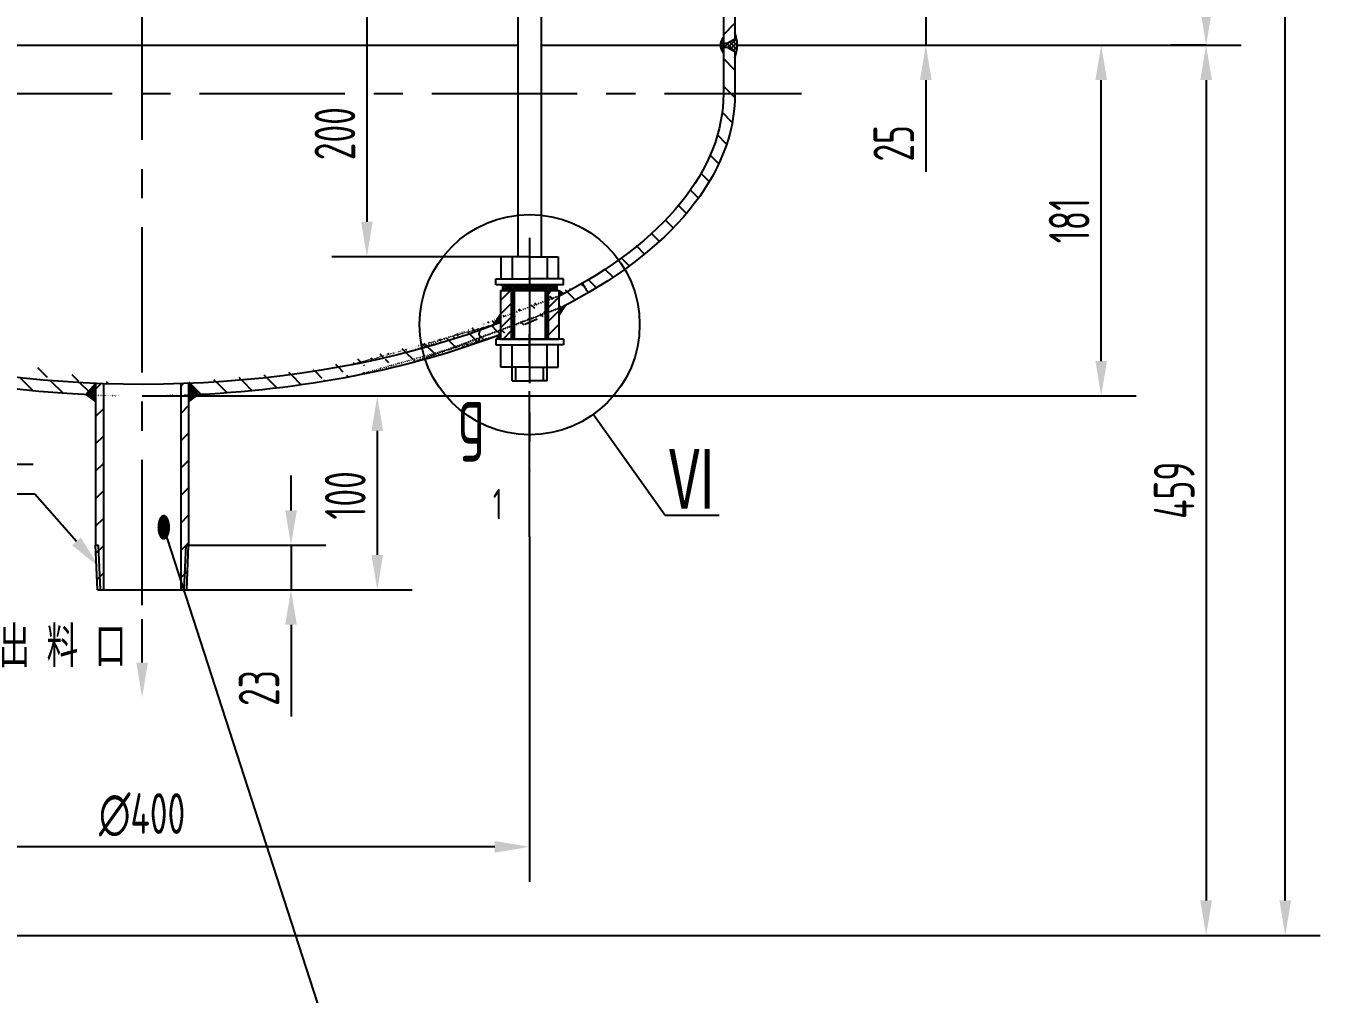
# Model space of a CAD drawing. Extents: x 0 to 3564, y 0 to 5046.
# Drawn here: x 780 to 1448, y 2314 to 2813 of the extents above; entities that cross this region are included whole.
import ezdxf
from ezdxf.enums import TextEntityAlignment as Align

# ---------------------------------------------------------------- set-up
doc = ezdxf.new("R2010")
doc.units = 0
doc.header["$LTSCALE"] = 60
doc.linetypes.add('G', pattern=[2, 1.25, -0.25, 0.25, -0.25])
doc.layers.get('0').update_dxf_attribs({"linetype": 'CONTINUOUS'})
doc.layers.get('DEFPOINTS').update_dxf_attribs({"linetype": 'CONTINUOUS'})
for name, color, linetype in [('01', 7, 'CONTINUOUS'), ('02', 1, 'CONTINUOUS'), ('02C', 3, 'CONTINUOUS'), ('05', 4, 'G'), ('08', 1, 'CONTINUOUS'), ('10', 1, 'CONTINUOUS'), ('11', 3, 'CONTINUOUS')]:
    doc.layers.add(name, color=color, linetype=linetype)
doc.styles.get("Standard").update_dxf_attribs({"font": 'isocp', "width": 0.707, "bigfont": 'intecad.shx'})
doc.dimstyles.new('INTE', dxfattribs={"dimscale": 6, "dimtxt": 3.5, "dimasz": 3, "dimexe": 3, "dimexo": 0, "dimgap": 1, "dimtad": 1, "dimdec": 3, "dimtxsty": 'STANDARD', "dimcen": 0, "dimclrd": 1, "dimclre": 1, "dimclrt": 3, "dimaunit": 1, "dimazin": 3, "dimtfac": 1, "dimtdec": 4, "dimtmove": 0, "dimatfit": 3, "dimtzin": 0})
pattern_1 = [(135, (0, 0), (-7.071068, -7.071068), [])]

# ---------------------------------------------------------------- blocks, each defined once
blk = doc.blocks.new('*D24')
at = {"color": 1, "linetype": 'BYBLOCK'}
for p, q in [((1039.59, 3030.6), (937.59, 3030.6)), ((955.59, 3012.6), (955.59, 2848.6)), ((1024.81, 2830.6), (937.59, 2830.6))]:
    blk.add_line(p, q, dxfattribs=at)
for points in [[(952.59, 3012.6), (958.59, 3012.6), (955.59, 3030.6)], [(952.59, 2848.6), (958.59, 2848.6), (955.59, 2830.6)]]:
    blk.add_solid(points, dxfattribs=at)
at = {"layer": 'DEFPOINTS', "color": 0, "linetype": 'BYBLOCK'}
for p in [(1039.59, 3030.6), (955.59, 2830.6), (1024.81, 2830.6)]:
    blk.add_point(p, dxfattribs=at)
at = {"color": 3, "linetype": 'BYBLOCK', "insert": (939.09, 2894.05), "char_height": 21, "attachment_point": 5, "rotation": 90}
blk.add_mtext('200', dxfattribs=at)
blk = doc.blocks.new('*D25')
at = {"color": 1, "linetype": 'BYBLOCK'}
for p, q in [((1159.59, 3503.21), (1406.78, 3503.21)), ((1388.78, 3485.21), (1388.78, 2821.21)), ((1146.72, 2803.21), (1406.78, 2803.21))]:
    blk.add_line(p, q, dxfattribs=at)
for points in [[(1385.78, 3485.21), (1391.78, 3485.21), (1388.78, 3503.21)], [(1385.78, 2821.21), (1391.78, 2821.21), (1388.78, 2803.21)]]:
    blk.add_solid(points, dxfattribs=at)
at = {"layer": 'DEFPOINTS', "color": 0, "linetype": 'BYBLOCK'}
for p in [(1159.59, 3503.21), (1146.72, 2803.21), (1388.78, 2803.21)]:
    blk.add_point(p, dxfattribs=at)
at = {"color": 3, "linetype": 'BYBLOCK', "insert": (1372.28, 3203.21), "char_height": 21, "attachment_point": 5, "rotation": 90}
blk.add_mtext('700', dxfattribs=at)
blk = doc.blocks.new('*D27')
at = {"color": 1, "linetype": 'BYBLOCK'}
for p, q in [((1290.25, 2939.73), (1352.61, 2939.73)), ((1334.61, 2776.73), (1334.61, 2921.73)), ((839.59, 2758.73), (1352.61, 2758.73))]:
    blk.add_line(p, q, dxfattribs=at)
for points in [[(1331.61, 2921.73), (1337.61, 2921.73), (1334.61, 2939.73)], [(1331.61, 2776.73), (1337.61, 2776.73), (1334.61, 2758.73)]]:
    blk.add_solid(points, dxfattribs=at)
at = {"layer": 'DEFPOINTS', "color": 0, "linetype": 'BYBLOCK'}
for p in [(1290.25, 2939.73), (1334.61, 2939.73), (839.59, 2758.73)]:
    blk.add_point(p, dxfattribs=at)
at = {"color": 3, "linetype": 'BYBLOCK', "insert": (1318.11, 2849.23), "char_height": 21, "attachment_point": 5, "rotation": 90}
blk.add_mtext('181', dxfattribs=at)
blk = doc.blocks.new('*D28')
at = {"color": 1, "linetype": 'BYBLOCK'}
for p, q in [((1039.59, 2686.13), (1039.59, 2508.14)), ((639.59, 2520.91), (639.59, 2544.14)), ((1021.59, 2526.14), (657.59, 2526.14))]:
    blk.add_line(p, q, dxfattribs=at)
for points in [[(657.59, 2529.14), (657.59, 2523.14), (639.59, 2526.14)], [(1021.59, 2529.14), (1021.59, 2523.14), (1039.59, 2526.14)]]:
    blk.add_solid(points, dxfattribs=at)
at = {"layer": 'DEFPOINTS', "color": 0, "linetype": 'BYBLOCK'}
for p in [(1039.59, 2686.13), (639.59, 2526.14), (639.59, 2520.91)]:
    blk.add_point(p, dxfattribs=at)
at = {"color": 3, "linetype": 'BYBLOCK', "insert": (839.59, 2542.64), "char_height": 21, "attachment_point": 5}
blk.add_mtext('∅400', dxfattribs=at)
blk = doc.blocks.new('*D29')
at = {"color": 1, "linetype": 'BYBLOCK'}
for p, q in [((1388.78, 2803.21), (1370.78, 2803.21)), ((1388.78, 2785.21), (1388.78, 2361.95)), ((745.66, 2343.95), (1406.78, 2343.95))]:
    blk.add_line(p, q, dxfattribs=at)
for points in [[(1385.78, 2785.21), (1391.78, 2785.21), (1388.78, 2803.21)], [(1385.78, 2361.95), (1391.78, 2361.95), (1388.78, 2343.95)]]:
    blk.add_solid(points, dxfattribs=at)
at = {"layer": 'DEFPOINTS', "color": 0, "linetype": 'BYBLOCK'}
for p in [(1388.78, 2803.21), (745.66, 2343.95), (1388.78, 2343.95)]:
    blk.add_point(p, dxfattribs=at)
at = {"color": 3, "linetype": 'BYBLOCK', "insert": (1372.28, 2573.58), "char_height": 21, "attachment_point": 5, "rotation": 90}
blk.add_mtext('459', dxfattribs=at)
blk = doc.blocks.new('*D31')
at = {"color": 1, "linetype": 'BYBLOCK'}
for p, q in [((1244.07, 2982.73), (1244.07, 3000.73)), ((1145.59, 2964.73), (1262.07, 2964.73)), ((1244.07, 2964.73), (1244.07, 2939.73)), ((1146.72, 2939.73), (1262.07, 2939.73)), ((1244.07, 2921.73), (1244.07, 2874.41))]:
    blk.add_line(p, q, dxfattribs=at)
for points in [[(1241.07, 2982.73), (1247.07, 2982.73), (1244.07, 2964.73)], [(1241.07, 2921.73), (1247.07, 2921.73), (1244.07, 2939.73)]]:
    blk.add_solid(points, dxfattribs=at)
at = {"layer": 'DEFPOINTS', "color": 0, "linetype": 'BYBLOCK'}
for p in [(1145.59, 2964.73), (1146.72, 2939.73), (1244.07, 2939.73)]:
    blk.add_point(p, dxfattribs=at)
at = {"color": 3, "linetype": 'BYBLOCK', "insert": (1227.57, 2889.07), "char_height": 21, "attachment_point": 5, "rotation": 90}
blk.add_mtext('25', dxfattribs=at)
blk = doc.blocks.new('*D135')
at = {"color": 1, "linetype": 'BYBLOCK'}
for p, q in [((839.59, 2622.21), (978.96, 2622.21)), ((960.96, 2604.21), (960.96, 2540.21)), ((839.59, 2522.21), (978.96, 2522.21))]:
    blk.add_line(p, q, dxfattribs=at)
for points in [[(957.96, 2604.21), (963.96, 2604.21), (960.96, 2622.21)], [(957.96, 2540.21), (963.96, 2540.21), (960.96, 2522.21)]]:
    blk.add_solid(points, dxfattribs=at)
at = {"layer": 'DEFPOINTS', "color": 0, "linetype": 'BYBLOCK'}
for p in [(839.59, 2622.21), (839.59, 2522.21), (960.96, 2522.21)]:
    blk.add_point(p, dxfattribs=at)
at = {"color": 3, "linetype": 'BYBLOCK', "insert": (944.46, 2570.94), "char_height": 21, "attachment_point": 5, "rotation": 90}
blk.add_mtext('100', dxfattribs=at)
blk = doc.blocks.new('*D136')
at = {"color": 1, "linetype": 'BYBLOCK'}
for p, q in [((916.45, 2563.21), (916.45, 2581.21)), ((863.59, 2545.21), (934.45, 2545.21)), ((916.45, 2545.21), (916.45, 2522.21)), ((910.76, 2522.21), (934.45, 2522.21)), ((916.45, 2504.21), (916.45, 2456.89))]:
    blk.add_line(p, q, dxfattribs=at)
for points in [[(913.45, 2563.21), (919.45, 2563.21), (916.45, 2545.21)], [(913.45, 2504.21), (919.45, 2504.21), (916.45, 2522.21)]]:
    blk.add_solid(points, dxfattribs=at)
at = {"layer": 'DEFPOINTS', "color": 0, "linetype": 'BYBLOCK'}
for p in [(863.59, 2545.21), (910.76, 2522.21), (916.45, 2522.21)]:
    blk.add_point(p, dxfattribs=at)
at = {"color": 3, "linetype": 'BYBLOCK', "insert": (899.95, 2471.55), "char_height": 21, "attachment_point": 5, "rotation": 90}
blk.add_mtext('23', dxfattribs=at)
blk = doc.blocks.new('*D147')
at = {"color": 1, "linetype": 'BYBLOCK'}
for p, q in [((898.59, 4695.81), (1447.61, 4695.81)), ((1429.61, 2361.95), (1429.61, 4677.81)), ((1406.78, 2343.95), (1447.61, 2343.95))]:
    blk.add_line(p, q, dxfattribs=at)
for points in [[(1426.61, 4677.81), (1432.61, 4677.81), (1429.61, 4695.81)], [(1426.61, 2361.95), (1432.61, 2361.95), (1429.61, 2343.95)]]:
    blk.add_solid(points, dxfattribs=at)
at = {"layer": 'DEFPOINTS', "color": 0, "linetype": 'BYBLOCK'}
for p in [(898.59, 4695.81), (1429.61, 4695.81), (1406.78, 2343.95)]:
    blk.add_point(p, dxfattribs=at)
at = {"color": 3, "linetype": 'BYBLOCK', "insert": (1413.1, 3578.39), "char_height": 21, "attachment_point": 5, "rotation": 90}
blk.add_mtext('2352', dxfattribs=at)

msp = doc.modelspace()

# ---------------------------------------------------------------- hatches: boundary and pattern name
at = {"layer": '10'}
h = msp.add_hatch(dxfattribs=at)
h.set_pattern_fill('_U', color=256, scale=10, angle=45, style=0, pattern_type=0)
h.set_pattern_definition([(45, (-5.01, 674.008), (-7.071068, 7.071068), [])])
h.paths.add_polyline_path([(1145.59448, 3111.46646), (1139.59448, 3111.46646), (1139.59448, 2974.81629), (1145.59448, 2974.81629)])
h.paths.add_polyline_path([(1145.59448, 2974.81629), (1139.59448, 2974.81629), (1139.59448, 2804.21375), (1141.59448, 2804.21375), (1145.59448, 2806.52315)])
h = msp.add_hatch(dxfattribs=at)
h.set_pattern_fill('_U', color=256, scale=1.5, angle=45, style=0, double=1, pattern_type=0)
h.set_pattern_definition([(135, (-516.1818, -3020.2728), (1.06066017, 1.06066017), []), (45, (-516.1818, -3020.2728), (1.06066017, -1.06066017), [])])
h.paths.add_polyline_path([(1139.59448, 2803.21375), (1139.59448, 2804.21375), (1141.59448, 2804.21375), (1145.59448, 2806.52315), (1145.59448, 2809.71375, -0.085990052), (1146.72067, 2803.21375)])
h.paths.add_polyline_path([(1146.72067, 2803.21375, -0.085990052), (1145.59448, 2796.71375), (1145.59448, 2799.90435), (1141.59448, 2802.21375), (1139.59448, 2802.21375), (1139.59448, 2803.21375)])
h.paths.add_polyline_path([(1139.59448, 2803.21375), (1138.09448, 2803.21375, -0.181334582), (1139.59448, 2807.21375)])
h.paths.add_polyline_path([(1139.59448, 2802.21375), (1139.59448, 2799.21375, -0.181334582), (1138.09448, 2803.21375), (1139.59448, 2803.21375)])
h = msp.add_hatch(dxfattribs=at)
h.set_pattern_fill('U', color=256, scale=10, angle=135, style=0, pattern_type=0)
h.set_pattern_definition([(135, (-5.01, 674.008), (-7.071068, -7.071068), [])])
edge = h.paths.add_edge_path()
edge.add_ellipse((839.59448, 2778.21375), major_axis=(-306, 0), ratio=0.509803922, start_angle=138.11866078, end_angle=180)
edge.add_line((1145.59448, 2778.21375), (1139.59448, 2778.21375))
edge.add_ellipse((839.59448, 2778.21375), major_axis=(-300, 0), ratio=0.5, start_angle=139.34093063, end_angle=180, ccw=False)
edge.add_line((1067.17447, 2680.48025), (1067.16141, 2680.41653))
edge.add_line((1067.16141, 2680.41653), (1067.15428, 2680.06022))
edge.add_line((1067.15428, 2680.06022), (1067.20216, 2679.74593))
edge.add_line((1067.20216, 2679.74593), (1067.28426, 2679.46729))
edge.add_line((1067.28426, 2679.46729), (1067.37981, 2679.21794))
edge.add_line((1067.37981, 2679.21794), (1067.56315, 2678.74732))
edge.add_line((1067.56315, 2678.74732), (1067.51073, 2678.2819))
edge.add_line((1067.51073, 2678.2819), (1067.34171, 2677.86381))
edge.add_line((1067.34171, 2677.86381), (1067.27876, 2677.6968))
edge.add_line((1067.27876, 2677.6968), (1067.23292, 2677.53233))
edge.add_line((1067.23292, 2677.53233), (1067.2152, 2677.36914))
edge.add_line((1067.2152, 2677.36914), (1067.23313, 2677.20616))
edge.add_line((1067.23313, 2677.20616), (1067.28039, 2677.04318))
edge.add_line((1067.28039, 2677.04318), (1067.34721, 2676.8802))
edge.add_line((1067.34721, 2676.8802), (1067.42381, 2676.71722))
edge.add_line((1067.42381, 2676.71722), (1067.60255, 2676.33693))
edge.add_line((1067.60255, 2676.33693), (1067.64691, 2675.93366))
edge.add_line((1067.64691, 2675.93366), (1067.50041, 2675.57636))
edge.add_line((1067.50041, 2675.57636), (1067.34721, 2675.2504))
edge.add_line((1067.34721, 2675.2504), (1067.28039, 2675.08742))
edge.add_line((1067.28039, 2675.08742), (1067.23313, 2674.92444))
edge.add_line((1067.23313, 2674.92444), (1067.2152, 2674.76146))
edge.add_line((1067.2152, 2674.76146), (1067.23292, 2674.59827))
edge.add_line((1067.23292, 2674.59827), (1067.27876, 2674.4338))
edge.add_line((1067.27876, 2674.4338), (1067.34171, 2674.26679))
edge.add_line((1067.34171, 2674.26679), (1067.42119, 2674.0702))
h.paths.add_polyline_path([(1145.59448, 2799.90435), (1141.59448, 2802.21375), (1139.59448, 2802.21375), (1139.59448, 2778.21375), (1145.59448, 2778.21375)])
h = msp.add_hatch(dxfattribs=at)
h.set_pattern_fill('_U', color=256, scale=10, angle=135, style=0, pattern_type=0)
h.set_pattern_definition(pattern_1)
edge = h.paths.add_edge_path()
edge.add_ellipse((839.59448, 2778.21375), major_axis=(-300, 0), ratio=0.5, start_angle=0, end_angle=43.48705717, ccw=False)
edge.add_line((539.59448, 2778.21375), (533.59448, 2778.21375))
edge.add_ellipse((839.59448, 2778.21375), major_axis=(-306, 0), ratio=0.509803922, start_angle=0, end_angle=25.83722635)
edge.add_ellipse((839.59448, 2778.21375), major_axis=(-306, 0), ratio=0.509803922, start_angle=25.83722635, end_angle=33.95074024)
edge.add_ellipse((839.59448, 2778.21375), major_axis=(-306, 0), ratio=0.509803922, start_angle=33.95074024, end_angle=35.07509366)
edge.add_ellipse((839.59448, 2778.21375), major_axis=(-306, 0), ratio=0.509803922, start_angle=35.07509366, end_angle=49.18681624)
edge.add_line((639.59448, 2660.14598), (639.59448, 2666.41035))
edge.add_ellipse((839.59448, 2778.21375), major_axis=(-300, 0), ratio=0.5, start_angle=44.22004443, end_angle=48.1896851, ccw=False)
edge.add_ellipse((839.59448, 2778.21375), major_axis=(-300, 0), ratio=0.5, start_angle=43.48705717, end_angle=44.22004443, ccw=False)
edge = h.paths.add_edge_path()
edge.add_ellipse((839.59448, 2778.21375), major_axis=(-300, 0), ratio=0.5, start_angle=52.87757097, end_angle=85.41143426, ccw=False)
edge.add_ellipse((839.59448, 2778.21375), major_axis=(-300, 0), ratio=0.5, start_angle=51.92687668, end_angle=52.87757097, ccw=False)
edge.add_ellipse((839.59448, 2778.21375), major_axis=(-300, 0), ratio=0.5, start_angle=48.1896851, end_angle=51.92687668, ccw=False)
edge.add_line((639.59448, 2666.41035), (639.59448, 2660.14598))
edge.add_ellipse((839.59448, 2778.21375), major_axis=(-306, 0), ratio=0.509803922, start_angle=49.18681624, end_angle=62.60223756)
edge.add_ellipse((839.59448, 2778.21375), major_axis=(-306, 0), ratio=0.509803922, start_angle=62.60223756, end_angle=63.77616313)
edge.add_ellipse((839.59448, 2778.21375), major_axis=(-306, 0), ratio=0.509803922, start_angle=63.77616313, end_angle=84.56184647)
edge.add_line((810.59448, 2622.91589), (815.59448, 2628.69452))
h.paths.add_polyline_path([(562.45403, 2704.74519), (573.83228, 2704.74519), (573.83228, 2719.51442), (562.45403, 2719.51442)], flags=25)
h = msp.add_hatch(dxfattribs=at)
h.set_pattern_fill('U', color=256, scale=8, angle=135, style=0, pattern_type=0)
h.set_pattern_definition([(135, (-5.01, 674.008), (-5.656854, -5.656854), [])])
edge = h.paths.add_edge_path()
edge.add_line((1067.42035, 2674.06969), (1067.41077, 2674.09596))
edge.add_line((1067.41077, 2674.09596), (1067.34171, 2674.26679))
edge.add_line((1067.34171, 2674.26679), (1067.27876, 2674.4338))
edge.add_line((1067.27876, 2674.4338), (1067.20734, 2674.69004))
edge.add_line((1067.20734, 2674.69004), (1067.23313, 2674.92444))
edge.add_line((1067.23313, 2674.92444), (1067.28039, 2675.08742))
edge.add_line((1067.28039, 2675.08742), (1067.34721, 2675.2504))
edge.add_line((1067.34721, 2675.2504), (1067.42381, 2675.41338))
edge.add_line((1067.42381, 2675.41338), (1067.50041, 2675.57636))
edge.add_line((1067.50041, 2675.57636), (1067.56723, 2675.73934))
edge.add_line((1067.56723, 2675.73934), (1067.6145, 2675.90232))
edge.add_line((1067.6145, 2675.90232), (1067.63243, 2676.0653))
edge.add_line((1067.63243, 2676.0653), (1067.6145, 2676.22828))
edge.add_line((1067.6145, 2676.22828), (1067.56723, 2676.39126))
edge.add_line((1067.56723, 2676.39126), (1067.50041, 2676.55424))
edge.add_line((1067.50041, 2676.55424), (1067.42381, 2676.71722))
edge.add_line((1067.42381, 2676.71722), (1067.34721, 2676.8802))
edge.add_line((1067.34721, 2676.8802), (1067.28039, 2677.04318))
edge.add_line((1067.28039, 2677.04318), (1067.2072, 2677.29554))
edge.add_line((1067.2072, 2677.29554), (1067.23292, 2677.53233))
edge.add_line((1067.23292, 2677.53233), (1067.27876, 2677.6968))
edge.add_line((1067.27876, 2677.6968), (1067.34171, 2677.86381))
edge.add_line((1067.34171, 2677.86381), (1067.41077, 2678.03464))
edge.add_line((1067.41077, 2678.03464), (1067.47495, 2678.21057))
edge.add_line((1067.47495, 2678.21057), (1067.52323, 2678.39286))
edge.add_line((1067.52323, 2678.39286), (1067.54462, 2678.58279))
edge.add_line((1067.54462, 2678.58279), (1067.52812, 2678.78163))
edge.add_line((1067.52812, 2678.78163), (1067.46802, 2678.99151))
edge.add_line((1067.46802, 2678.99151), (1067.37981, 2679.21794))
edge.add_line((1067.37981, 2679.21794), (1067.28426, 2679.46729))
edge.add_line((1067.28426, 2679.46729), (1067.20216, 2679.74593))
edge.add_line((1067.20216, 2679.74593), (1067.15428, 2680.06022))
edge.add_line((1067.15428, 2680.06022), (1067.16255, 2680.47344))
edge.add_ellipse((839.59448, 2778.21375), major_axis=(-300, 0), ratio=0.5, start_angle=137.28646472, end_angle=139.34093063, ccw=False)
edge.add_ellipse((839.59448, 2778.21375), major_axis=(-300, 0), ratio=0.5, start_angle=135.77995557, end_angle=137.28646472, ccw=False)
edge.add_line((1054.59448, 2673.60137), (1054.59448, 2667.2087))
edge.add_ellipse((839.59448, 2778.21375), major_axis=(-306, 0), ratio=0.509803922, start_angle=134.63713416, end_angle=138.11866078)
edge = h.paths.add_edge_path()
edge.add_ellipse((839.59448, 2778.21375), major_axis=(-300, 0), ratio=0.5, start_angle=127.12242903, end_angle=128.07312332, ccw=False)
edge.add_ellipse((839.59448, 2778.21375), major_axis=(-300, 0), ratio=0.5, start_angle=125.47822212, end_angle=127.12242903, ccw=False)
edge.add_line((1013.71252, 2656.06332), (1013.75859, 2655.90242))
edge.add_line((1013.75859, 2655.90242), (1013.77798, 2655.66878))
edge.add_line((1013.77798, 2655.66878), (1013.75285, 2655.44561))
edge.add_line((1013.75285, 2655.44561), (1013.69611, 2655.23141))
edge.add_line((1013.69611, 2655.23141), (1013.62071, 2655.0247))
edge.add_line((1013.62071, 2655.0247), (1013.53956, 2654.82397))
edge.add_line((1013.53956, 2654.82397), (1013.46559, 2654.62773))
edge.add_line((1013.46559, 2654.62773), (1013.41173, 2654.43448))
edge.add_line((1013.41173, 2654.43448), (1013.3909, 2654.24273))
edge.add_line((1013.3909, 2654.24273), (1013.41197, 2654.05123))
edge.add_line((1013.41197, 2654.05123), (1013.46751, 2653.85972))
edge.add_line((1013.46751, 2653.85972), (1013.54602, 2653.66822))
edge.add_line((1013.54602, 2653.66822), (1013.63603, 2653.47672))
edge.add_line((1013.63603, 2653.47672), (1013.72603, 2653.28521))
edge.add_line((1013.72603, 2653.28521), (1013.80455, 2653.09371))
edge.add_line((1013.80455, 2653.09371), (1013.86009, 2652.90221))
edge.add_line((1013.86009, 2652.90221), (1013.88115, 2652.7107))
edge.add_line((1013.88115, 2652.7107), (1013.86009, 2652.5192))
edge.add_line((1013.86009, 2652.5192), (1013.80455, 2652.3277))
edge.add_line((1013.80455, 2652.3277), (1013.72603, 2652.13619))
edge.add_line((1013.72603, 2652.13619), (1013.63603, 2651.94469))
edge.add_line((1013.63603, 2651.94469), (1013.54602, 2651.75319))
edge.add_line((1013.54602, 2651.75319), (1013.46751, 2651.56168))
edge.add_line((1013.46751, 2651.56168), (1013.41197, 2651.37018))
edge.add_line((1013.41197, 2651.37018), (1013.3909, 2651.17868))
edge.add_line((1013.3909, 2651.17868), (1013.41173, 2650.98693))
edge.add_line((1013.41173, 2650.98693), (1013.46559, 2650.79368))
edge.add_line((1013.46559, 2650.79368), (1013.53956, 2650.59744))
edge.add_line((1013.53956, 2650.59744), (1013.62071, 2650.39671))
edge.add_line((1013.62071, 2650.39671), (1013.69611, 2650.18999))
edge.add_line((1013.69611, 2650.18999), (1013.76036, 2649.94742))
edge.add_ellipse((839.59448, 2778.21375), major_axis=(-306, 0), ratio=0.509803922, start_angle=124.69139134, end_angle=126.31874167)
edge.add_ellipse((839.59448, 2778.21375), major_axis=(-306, 0), ratio=0.509803922, start_angle=126.31874167, end_angle=127.19827715)
edge.add_line((1024.59448, 2653.95225), (1024.59448, 2660.13009))
h = msp.add_hatch(dxfattribs=at)
h.set_pattern_fill('U', color=256, angle=44.99999922, style=0, double=1, pattern_type=0)
h.set_pattern_definition([(45, (-5.0103, 707.0078), (-0.70710677, 0.7071068), []), (135, (-5.0103, 707.0078), (-0.7071068, -0.70710677), [])])
h.paths.add_polyline_path([(1039.59448, 2676.5826), (1039.59448, 2679.5826), (1030.59448, 2679.5826), (1025.59448, 2679.5826), (1025.59448, 2676.5826)])
h.paths.add_polyline_path([(1053.59448, 2676.5826), (1053.59448, 2679.5826), (1039.59448, 2679.5826), (1039.59448, 2676.5826)])
h = msp.add_hatch(dxfattribs=at)
h.set_pattern_fill('_U', color=256, scale=0.5, angle=45, style=0, pattern_type=0)
h.set_pattern_definition([(45, (-87.3509, -653.72957), (-0.35355339, 0.35355339), [])])
edge = h.paths.add_edge_path()
edge.add_ellipse((839.59448, 2778.21375), major_axis=(-306, 0), ratio=0.509803922, start_angle=126.6588136, end_angle=127.19827715, ccw=False)
edge.add_line((1022.29136, 2653.06976), (1024.59448, 2651.71227))
edge.add_line((1024.59448, 2651.71227), (1024.59448, 2653.95225))
edge = h.paths.add_edge_path()
edge.add_line((1054.59448, 2676.5826), (1054.59448, 2673.60137))
edge.add_ellipse((839.59448, 2778.21375), major_axis=(-300, 0), ratio=0.5, start_angle=135.77995557, end_angle=136.51294283)
edge.add_line((1057.25343, 2674.98514), (1054.59448, 2676.5826))
h = msp.add_hatch(dxfattribs=at)
h.set_pattern_fill('_U', color=256, scale=5, angle=45, style=0, pattern_type=0)
h.set_pattern_definition([(45, (-87.351, -653.7296), (-3.535534, 3.535534), [])])
h.paths.add_polyline_path([(1030.09448, 2676.5826), (1024.59448, 2676.5826), (1024.59448, 2651.71227), (1024.81448, 2651.5826), (1030.09448, 2651.5826)])
h.paths.add_polyline_path([(1054.59448, 2676.5826), (1049.09448, 2676.5826), (1049.09448, 2651.5826), (1054.59448, 2651.5826)])
h = msp.add_hatch(dxfattribs=at)
h.set_pattern_fill('_U', color=256, scale=0.5, angle=45, style=0, pattern_type=0)
h.set_pattern_definition([(45, (-5.0103, 674.00776), (-0.35355339, 0.35355339), [])])
edge = h.paths.add_edge_path()
edge.add_ellipse((839.59448, 2778.21375), major_axis=(-306, 0), ratio=0.509803922, start_angle=134.63713416, end_angle=135.51494101, ccw=False)
edge.add_line((1054.59448, 2667.2087), (1054.59448, 2663.88598))
edge.add_line((1054.59448, 2663.88598), (1057.90503, 2668.90092))
h = msp.add_hatch(dxfattribs=at)
h.set_pattern_fill('U', color=256, scale=0.5, angle=135, style=0, pattern_type=0)
h.set_pattern_definition([(135, (-5.0103, 674.00776), (-0.35355339, -0.35355339), [])])
edge = h.paths.add_edge_path()
edge.add_ellipse((839.59448, 2778.21375), major_axis=(-300, 0), ratio=0.5, start_angle=127.12242903, end_angle=128.07312332)
edge.add_line((1024.59448, 2660.13009), (1024.59448, 2664.38034))
edge.add_line((1024.59448, 2664.38034), (1020.65052, 2658.61159))
h = msp.add_hatch(dxfattribs=at)
h.set_pattern_fill('_U', color=256, scale=10, angle=135, style=0, pattern_type=0)
h.set_pattern_definition(pattern_1)
edge = h.paths.add_edge_path()
edge.add_ellipse((839.59448, 2778.21375), major_axis=(-306, 0), ratio=0.509803922, start_angle=95.43815353, end_angle=118.51898188)
edge.add_arc((1039.59448, 2659.03196), 56.7914, 192.4653405, 198.36051489, ccw=False)
edge.add_ellipse((839.59448, 2778.21375), major_axis=(-300, 0), ratio=0.5, start_angle=94.58856574, end_angle=118.80463305, ccw=False)
edge.add_line((863.59448, 2628.69452), (868.59448, 2622.91589))
edge = h.paths.add_edge_path()
edge.add_line((1013.75621, 2649.94594), (1013.75285, 2649.9758))
edge.add_line((1013.75285, 2649.9758), (1013.69611, 2650.18999))
edge.add_line((1013.69611, 2650.18999), (1013.62071, 2650.39671))
edge.add_line((1013.62071, 2650.39671), (1013.4775, 2650.75093))
edge.add_line((1013.4775, 2650.75093), (1013.35738, 2651.18194))
edge.add_line((1013.35738, 2651.18194), (1013.48602, 2651.62552))
edge.add_line((1013.48602, 2651.62552), (1013.63603, 2651.94469))
edge.add_line((1013.63603, 2651.94469), (1013.72603, 2652.13619))
edge.add_line((1013.72603, 2652.13619), (1013.80455, 2652.3277))
edge.add_line((1013.80455, 2652.3277), (1013.86009, 2652.5192))
edge.add_line((1013.86009, 2652.5192), (1013.88115, 2652.7107))
edge.add_line((1013.88115, 2652.7107), (1013.86009, 2652.90221))
edge.add_line((1013.86009, 2652.90221), (1013.80455, 2653.09371))
edge.add_line((1013.80455, 2653.09371), (1013.72603, 2653.28521))
edge.add_line((1013.72603, 2653.28521), (1013.63603, 2653.47672))
edge.add_line((1013.63603, 2653.47672), (1013.48602, 2653.79589))
edge.add_line((1013.48602, 2653.79589), (1013.35738, 2654.23947))
edge.add_line((1013.35738, 2654.23947), (1013.4775, 2654.67047))
edge.add_line((1013.4775, 2654.67047), (1013.62071, 2655.0247))
edge.add_line((1013.62071, 2655.0247), (1013.69611, 2655.23141))
edge.add_line((1013.69611, 2655.23141), (1013.75285, 2655.44561))
edge.add_line((1013.75285, 2655.44561), (1013.77798, 2655.66878))
edge.add_line((1013.77798, 2655.66878), (1013.75859, 2655.90242))
edge.add_line((1013.75859, 2655.90242), (1013.71252, 2656.06332))
edge.add_ellipse((839.59448, 2778.21375), major_axis=(-300, 0), ratio=0.5, start_angle=118.80463305, end_angle=125.47822212, ccw=False)
edge.add_arc((1039.59448, 2659.03196), 56.7914, 192.4653405, 198.36051489)
edge.add_ellipse((839.59448, 2778.21375), major_axis=(-306, 0), ratio=0.509803922, start_angle=118.51898188, end_angle=124.69139134)
h = msp.add_hatch(dxfattribs=at)
h.set_pattern_fill('_U', color=256, scale=0.2, angle=45, style=0, pattern_type=0)
h.set_pattern_definition([(45, (0, 0), (-0.141421356, 0.141421356), [])])
edge = h.paths.add_edge_path()
edge.add_line((815.59448, 2628.69452), (810.59448, 2622.91589))
edge.add_ellipse((839.59448, 2778.21375), major_axis=(-306, 0), ratio=0.509803922, start_angle=84.56184647, end_angle=85.50159333)
edge.add_line((815.59448, 2622.6943), (815.59448, 2628.69452))
h.paths.add_polyline_path([(811.41008, 2622.3413), (815.59448, 2619.3934), (815.59448, 2622.3413)])
h = msp.add_hatch(dxfattribs=at)
h.set_pattern_fill('_U', color=256, scale=10, angle=45, style=0, pattern_type=0)
h.set_pattern_definition([(45, (0, 0), (-7.071068, 7.071068), [])])
edge = h.paths.add_edge_path()
edge.add_ellipse((839.59448, 2778.21375), major_axis=(-300, 0), ratio=0.5, start_angle=85.41143426, end_angle=86.17744627, ccw=False)
edge.add_line((815.59448, 2628.69452), (815.59448, 2545.2133))
edge.add_line((815.59448, 2545.2133), (817.09589, 2545.2133))
edge.add_line((817.09589, 2545.2133), (818.09589, 2522.2133))
edge.add_line((818.09589, 2522.2133), (819.59448, 2522.2133))
edge.add_line((819.59448, 2522.2133), (819.59448, 2628.54745))
h.paths.add_polyline_path([(817.09589, 2545.2133), (815.59448, 2545.2133), (816.59448, 2522.2133), (818.09589, 2522.2133)], flags=16)
edge = h.paths.add_edge_path()
edge.add_line((862.09306, 2545.2133), (863.59448, 2545.2133))
edge.add_line((863.59448, 2545.2133), (863.59448, 2628.69452))
edge.add_ellipse((839.59448, 2778.21375), major_axis=(-300, 0), ratio=0.5, start_angle=93.82255373, end_angle=94.58856574, ccw=False)
edge.add_line((859.59448, 2628.54745), (859.59448, 2522.2133))
edge.add_line((859.59448, 2522.2133), (861.09306, 2522.2133))
edge.add_line((861.09306, 2522.2133), (862.09306, 2545.2133))
h.paths.add_polyline_path([(863.59448, 2545.2133), (862.09306, 2545.2133), (861.09306, 2522.2133), (862.59448, 2522.2133)], flags=16)
h = msp.add_hatch(dxfattribs=at)
h.set_pattern_fill('_U', color=256, scale=0.2, angle=45, style=0, pattern_type=0)
h.set_pattern_definition([(135, (1679.18895, 0), (0.141421356, 0.141421356), [])])
edge = h.paths.add_edge_path()
edge.add_line((863.59448, 2628.69452), (868.59448, 2622.91589))
edge.add_ellipse((839.59448, 2778.21375), major_axis=(306, 0), ratio=0.509803922, start_angle=274.49840667, end_angle=275.43815353, ccw=False)
edge.add_line((863.59448, 2622.6943), (863.59448, 2628.69452))
h.paths.add_polyline_path([(867.77887, 2622.3413), (863.59448, 2619.3934), (863.59448, 2622.3413)])

# ---------------------------------------------------------------- linework, layer by layer
at = {"layer": '01', "color": 7, "linetype": 'CONTINUOUS'}
for p, q in [((1139.59448, 3503.21375), (1139.59448, 2778.21375)), ((1145.59448, 3483.21375), (1145.59448, 2806.52315)), ((1033.59448, 2888.0826), (1033.59448, 2694.0826)), ((1045.59448, 2888.0826), (1045.59448, 2694.0826)), ((1141.59448, 2804.21375), (1145.59448, 2806.52315)), ((645.59448, 2803.21375), (1033.59448, 2803.21375)), ((1045.59448, 2803.21375), (1138.09448, 2803.21375)), ((1139.59448, 2804.21375), (1141.59448, 2804.21375)), ((1139.59448, 2802.21375), (1141.59448, 2802.21375)), ((1141.59448, 2802.21375), (1145.59448, 2799.90435)), ((1145.59448, 2799.90435), (1145.59448, 2778.21375)), ((1025.59448, 2679.5826), (1025.59448, 2676.5826)), ((1053.59448, 2679.5826), (1053.59448, 2676.5826)), ((1024.59448, 2676.5826), (1054.59448, 2676.5826)), ((1024.59448, 2676.5826), (1024.59448, 2651.5826)), ((1030.09448, 2676.53124), (1030.09448, 2651.5826)), ((1030.59448, 2676.61901), (1030.59448, 2651.5826)), ((1048.59448, 2676.61901), (1048.59448, 2651.5826)), ((1049.09448, 2676.5826), (1049.09448, 2651.5826)), ((1054.59448, 2676.5826), (1054.59448, 2651.5826)), ((1024.59448, 2651.5826), (1054.59448, 2651.5826)), ((815.59448, 2628.69452), (815.59448, 2545.2133)), ((819.59448, 2628.54745), (819.59448, 2522.2133)), ((859.59448, 2628.54745), (859.59448, 2522.2133)), ((863.59448, 2628.69452), (863.59448, 2545.2133)), ((815.59448, 2545.2133), (817.09589, 2545.2133)), ((816.59448, 2522.2133), (815.59448, 2545.2133)), ((862.09306, 2545.2133), (863.59448, 2545.2133)), ((862.59448, 2522.2133), (863.59448, 2545.2133)), ((816.59448, 2522.2133), (862.59448, 2522.2133))]:
    msp.add_line(p, q, dxfattribs=at)
at = {"layer": '01'}
for p, q in [((1039.59448, 2694.0826), (1024.81448, 2694.0826)), ((1024.81448, 2694.0826), (1024.81448, 2682.5826)), ((1030.59448, 2694.0826), (1030.59448, 2682.5826)), ((1039.59448, 2694.0826), (1054.37448, 2694.0826)), ((1048.59448, 2694.0826), (1048.59448, 2682.5826)), ((1054.37448, 2694.0826), (1054.37448, 2682.5826)), ((1022.09448, 2682.5826), (1039.59448, 2682.5826)), ((1022.09448, 2679.5826), (1022.09448, 2682.5826)), ((1039.59448, 2679.5826), (1022.09448, 2679.5826)), ((1024.81448, 2679.5826), (1039.59448, 2679.5826)), ((1025.59448, 2679.5826), (1039.59448, 2679.5826)), ((1057.09448, 2682.5826), (1039.59448, 2682.5826)), ((1057.09448, 2679.5826), (1039.59448, 2679.5826)), ((1039.59448, 2679.5826), (1053.59448, 2679.5826)), ((1048.59448, 2679.5826), (1039.59448, 2679.5826)), ((1057.09448, 2679.5826), (1057.09448, 2682.5826)), ((1039.59448, 2651.5826), (1022.09448, 2651.5826)), ((1022.09448, 2651.5826), (1022.09448, 2648.5826)), ((1022.09448, 2648.5826), (1039.59448, 2648.5826)), ((1024.81448, 2651.5826), (1039.59448, 2651.5826)), ((1024.81448, 2637.0826), (1024.81448, 2648.5826)), ((1030.59448, 2637.0826), (1030.59448, 2648.5826)), ((1039.59448, 2651.5826), (1054.59448, 2651.5826)), ((1057.09448, 2651.5826), (1039.59448, 2651.5826)), ((1057.09448, 2648.5826), (1039.59448, 2648.5826)), ((1048.59448, 2637.0826), (1048.59448, 2648.5826)), ((1054.37448, 2637.0826), (1054.37448, 2648.5826)), ((1057.09448, 2651.5826), (1057.09448, 2648.5826)), ((1039.59448, 2637.0826), (1024.81448, 2637.0826)), ((1030.59448, 2630.00109), (1030.59448, 2637.13349)), ((1039.59448, 2637.0826), (1054.37448, 2637.0826)), ((1048.59448, 2630.00109), (1048.59448, 2637.13349)), ((1030.59448, 2630.00109), (1039.59448, 2630.00109)), ((1048.59448, 2630.00109), (1039.59448, 2630.00109))]:
    msp.add_line(p, q, dxfattribs=at)
at = {"layer": '01', "color": 7, "linetype": 'CONTINUOUS'}
for centre, radius, start, end in [((1144.17781, 2803.21375), 6.08333, 138.88790956, 221.11209044), ((1127.39977, 2803.21375), 19.3209, 340.34089152, 19.65910848)]:
    msp.add_arc(centre, radius, start, end, dxfattribs=at)
at = {"layer": '01', "color": 7, "linetype": 'CONTINUOUS', "extrusion": (0, 0, -1)}
for major_axis, ratio, start_param, end_param in [((-306, 0), 0.509803922, 4.790900988, 6.283185307), ((-300, 0), 0.5, 4.047887622, 6.283185307), ((-300, 0), 0.5, 3.141592654, 3.913378024), ((-306, 0), 0.509803922, 3.141592654, 3.933324021), ((-306, 0), 0.509803922, 4.063156568, 4.633876973)]:
    msp.add_ellipse((839.59448, 2778.21375), major_axis=major_axis, ratio=ratio, start_param=start_param, end_param=end_param, dxfattribs=at)
at = {"layer": '02', "color": 1, "linetype": 'CONTINUOUS'}
for p, q in [((1031.59448, 2676.5826), (1031.59448, 2651.5826)), ((1047.59448, 2676.5826), (1047.59448, 2651.5826)), ((818.09588, 2522.21359), (817.09589, 2545.2133)), ((862.094, 2545.23506), (861.09306, 2522.2133))]:
    msp.add_line(p, q, dxfattribs=at)
at = {"layer": '02'}
for p, q in [((1032.39448, 2630.00109), (1032.39448, 2637.13349)), ((1046.79448, 2630.00109), (1046.79448, 2637.13349)), ((1072.49742, 2612.74309), (1109.47493, 2560.72198)), ((1109.47493, 2560.72198), (1137.47493, 2560.72198)), ((850.75981, 2553.877), (948.41953, 2252.63501))]:
    msp.add_line(p, q, dxfattribs=at)
msp.add_circle((1039.59448, 2659.03196), 56.7914, dxfattribs=at)
at = {"layer": '02C'}
for points in [[(1069.82709, 2675.4545), (1069.77881, 2675.73876), (1069.6986, 2675.96653), (1069.59497, 2676.14724), (1069.47642, 2676.29035), (1069.35144, 2676.4053), (1069.22853, 2676.50152), (1069.11619, 2676.58846), (1069.02292, 2676.67556), (1068.95483, 2676.77025), (1068.9084, 2676.87188), (1068.87775, 2676.97776), (1068.85699, 2677.08524), (1068.8402, 2677.19164), (1068.8215, 2677.29428), (1068.79499, 2677.39049), (1068.75477, 2677.47761), (1068.69675, 2677.5539), (1068.62403, 2677.62136), (1068.5415, 2677.68294), (1068.45407, 2677.74157), (1068.36665, 2677.80021), (1068.28412, 2677.86178), (1068.2114, 2677.92924), (1068.15338, 2678.00553), (1068.11332, 2678.09261), (1068.08798, 2678.18851), (1068.07243, 2678.29029), (1068.06178, 2678.39502), (1068.05114, 2678.49975), (1068.03559, 2678.60154), (1068.01024, 2678.69744), (1067.97019, 2678.78451), (1067.91221, 2678.86097), (1067.83975, 2678.9296), (1067.75795, 2678.99437), (1067.67194, 2679.0592), (1067.58685, 2679.12806), (1067.5078, 2679.2049), (1067.43994, 2679.29365), (1067.38838, 2679.39827), (1067.35535, 2679.52154), (1067.33144, 2679.66156), (1067.3043, 2679.81528), (1067.26161, 2679.97962), (1067.19104, 2680.15154), (1067.08027, 2680.32797), (1066.91695, 2680.50584), (1066.68876, 2680.6821)], [(1013.71252, 2656.06332), (1013.75859, 2655.90242), (1013.77798, 2655.66878), (1013.75285, 2655.44561), (1013.69611, 2655.23141), (1013.62071, 2655.0247), (1013.53956, 2654.82397), (1013.46559, 2654.62773), (1013.41173, 2654.43448), (1013.3909, 2654.24273), (1013.41197, 2654.05123), (1013.46751, 2653.85972), (1013.54602, 2653.66822), (1013.63603, 2653.47672), (1013.72603, 2653.28521), (1013.80455, 2653.09371), (1013.86009, 2652.90221), (1013.88115, 2652.7107), (1013.86009, 2652.5192), (1013.80455, 2652.3277), (1013.72603, 2652.13619), (1013.63603, 2651.94469), (1013.54602, 2651.75319), (1013.46751, 2651.56168), (1013.41197, 2651.37018), (1013.3909, 2651.17868), (1013.41173, 2650.98693), (1013.46559, 2650.79368), (1013.53956, 2650.59744), (1013.62071, 2650.39671), (1013.69611, 2650.18999), (1013.75285, 2649.9758), (1013.75621, 2649.94594)]]:
    msp.add_lwpolyline(points, dxfattribs=at)
at = {"layer": '05', "color": 4, "linetype": 'G'}
for p, q in [((839.59448, 2514.28543), (839.59448, 3247.77734)), ((509.16243, 2778.21375), (1179.92544, 2778.21375)), ((1039.59448, 2703.77237), (1039.59448, 2583.4946))]:
    msp.add_line(p, q, dxfattribs=at)
at = {"layer": '05'}
for p, q in [((1039.59448, 2683.01615), (1039.59448, 2683.71178)), ((1039.59448, 2549.6176), (1039.59448, 2654.1499)), ((1039.59448, 2653.63474), (1039.59448, 2646.77101)), ((1039.59448, 2648.14905), (1039.59448, 2647.45342))]:
    msp.add_line(p, q, dxfattribs=at)
at = {"layer": '05', "color": 4, "linetype": 'G', "extrusion": (0, 0, -1)}
msp.add_ellipse((839.59448, 2778.21375), major_axis=(-306, 0), ratio=0.509803922, start_param=3.982839803, end_param=4.010586942, dxfattribs=at)
at = {"layer": '08'}
for p, q in [((1054.59448, 2676.5826), (1057.25343, 2674.98514)), ((1057.90503, 2668.90092), (1054.59448, 2663.88598)), ((1024.81448, 2651.5826), (1022.29136, 2653.06976)), ((810.59448, 2622.91589), (815.59448, 2628.69452)), ((868.59448, 2622.91589), (863.59448, 2628.69452)), ((810.59448, 2622.91589), (815.59448, 2619.3934)), ((868.59448, 2622.91589), (863.59448, 2619.3934))]:
    msp.add_line(p, q, dxfattribs=at)
at = {"layer": '08', "color": 1}
msp.add_line((839.59448, 2484.64896), (839.59448, 2507.01415), dxfattribs=at)
msp.add_solid([(842.59448, 2484.64896), (836.59448, 2484.64896), (839.59448, 2466.64896)], dxfattribs=at)
at = {"layer": '10'}
for p, q in [((1139.59448, 2804.21375), (1139.59448, 2802.21375)), ((1020.62775, 2658.57828), (1024.59448, 2664.38034))]:
    msp.add_line(p, q, dxfattribs=at)
at = {"layer": '10', "color": 1}
for p, q in [((784.21717, 2571.60445), (766.21717, 2571.60445)), ((805.69763, 2547.22017), (784.21717, 2571.60445))]:
    msp.add_line(p, q, dxfattribs=at)
msp.add_solid([(807.94875, 2549.20321), (803.44651, 2545.23712), (817.59589, 2533.71345)], dxfattribs=at)
at = {"layer": '11', "color": 3, "linetype": 'CONTINUOUS'}
msp.add_line((771.54717, 2587.02467), (783.38808, 2587.02467), dxfattribs=at)

# ---------------------------------------------------------------- texts
at = {"color": 3, "linetype": 'BYBLOCK', "insert": (1023.14561, 2566.39972), "char_height": 15.75, "attachment_point": 5}
msp.add_mtext('1', dxfattribs=at)
at = {"layer": '02', "width": 0.605172}
msp.add_text('●', height=12, dxfattribs=at).set_placement((847.15981, 2547.877), (854.35981, 2547.877), align=Align.FIT)
at = {"layer": '08', "color": 3, "insert": (765.47204, 2492.81361), "char_height": 21, "attachment_point": 4}
msp.add_mtext('出 料 口', dxfattribs=at)
at = {"layer": '11', "width": 0.707}
msp.add_text('g', height=30.68718, dxfattribs=at).set_placement((1016.6699, 2597.6748), align=Align.RIGHT)
msp.add_text('Ⅵ', height=35, dxfattribs=at).set_placement((1123.47493, 2560.72198), align=Align.CENTER)

# ---------------------------------------------------------------- dimensions: what is measured, and where the dimension line sits
at = {"layer": '08'}
dim = msp.add_linear_dim(base=(1429.60574, 4695.81211), p1=(1406.7842, 2343.9546), p2=(898.59448, 4695.81211), angle=90, text='2352', dimstyle='INTE', dxfattribs=at)
dim.commit()
dim.dimension.update_dxf_attribs({"geometry": '*D147', "text_midpoint": (1429.60574, 3578.38807), "dimtype": 160})
for base, p1, p2, angle, picture, middle, dimtype in [((1388.7842, 2803.21375), (1159.59448, 3503.21375), (1146.72067, 2803.21375), 270, '*D25', (1388.7842, 3203.21375), 160), ((960.96384, 2522.2133), (839.59448, 2622.21375), (839.59448, 2522.2133), 270, '*D135', (960.96384, 2570.93593), 161), ((916.45325, 2522.2133), (863.59448, 2545.2133), (910.75696, 2522.2133), 90, '*D136', (916.45325, 2471.55145), 160)]:
    dim = msp.add_linear_dim(base=base, p1=p1, p2=p2, angle=angle, dimstyle='INTE', dxfattribs=at)
    dim.commit()
    dim.dimension.update_dxf_attribs({"geometry": picture, "text_midpoint": middle, "dimtype": dimtype})
dim = msp.add_linear_dim(base=(955.59396, 2694.0826), p1=(1039.59448, 2894.0826), p2=(1024.81448, 2694.0826), angle=90, dimstyle='INTE', dxfattribs=at)
dim.commit()
dim.dimension.update_dxf_attribs({"geometry": '*D24', "text_midpoint": (955.59396, 2757.53464), "dimtype": 160, "insert": (0, -136.51737)})
for base, p1, p2, picture, middle in [((1244.0734, 2803.21375), (1145.59448, 2828.21375), (1146.72067, 2803.21375), '*D31', (1227.57133, 2752.5519)), ((1334.61453, 2803.21375), (839.59448, 2622.21375), (1290.25244, 2803.21375), '*D27', (1318.11453, 2712.71375))]:
    dim = msp.add_linear_dim(base=base, p1=p1, p2=p2, angle=90, dimstyle='INTE', dxfattribs=at)
    dim.commit()
    dim.dimension.update_dxf_attribs({"geometry": picture, "text_midpoint": middle, "insert": (0, -136.51737)})
dim = msp.add_linear_dim(base=(1388.7842, 2343.9546), p1=(1388.7842, 2803.21375), p2=(745.66048, 2343.9546), angle=90, text='459', dimstyle='INTE', dxfattribs=at)
dim.commit()
dim.dimension.update_dxf_attribs({"geometry": '*D29', "text_midpoint": (1372.2842, 2573.58417)})
dim = msp.add_linear_dim(base=(639.59448, 2389.62322), p1=(1039.59448, 2549.6176), p2=(639.59448, 2384.39386), text='%%C<>', dimstyle='INTE', dxfattribs=at)
dim.commit()
dim.dimension.update_dxf_attribs({"geometry": '*D28', "text_midpoint": (839.59448, 2406.12322), "insert": (0, -136.51737)})

doc.saveas('drawing.dxf')
